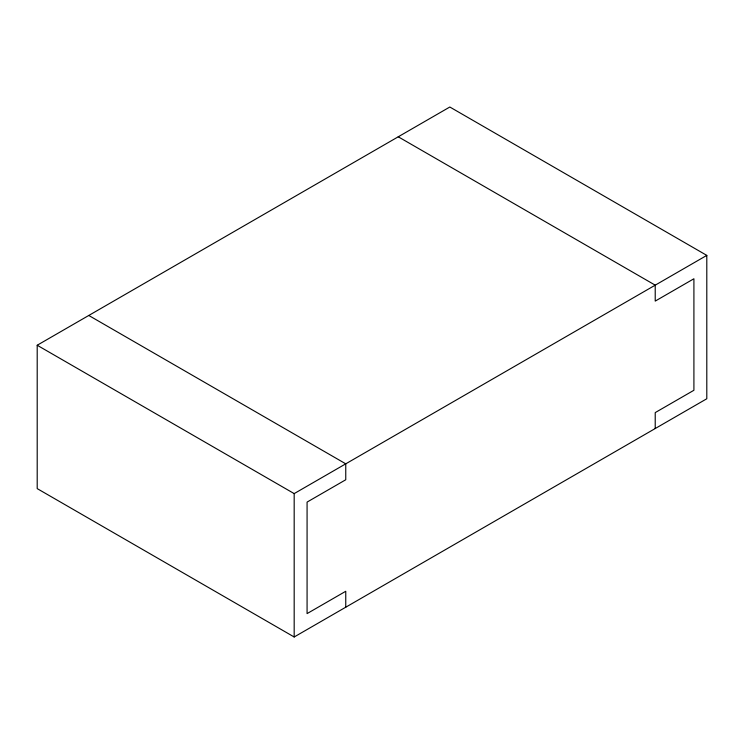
<?xml version="1.0" encoding="UTF-8"?>
<svg xmlns="http://www.w3.org/2000/svg" width="744" height="744" viewBox="0 0 744 744"><rect width="100%" height="100%" fill="white"/><g stroke="black" fill="none" stroke-linecap="round" stroke-linejoin="round"><path stroke-width="1.12" d="M37.2 345.244L449.822 107.015L706.8 255.387L706.8 398.756L294.178 636.985L37.2 488.613L37.2 345.244L294.178 493.607L706.8 255.387M398.245 136.794L655.222 285.166L655.222 301.097L693.91 278.758L693.91 390.274L655.222 412.604L655.222 428.535M88.778 315.465L345.755 463.828L345.755 479.759L307.077 502.098L307.077 613.605L345.755 591.275L345.755 607.206M294.178 493.607L294.178 636.985"/></g></svg>
